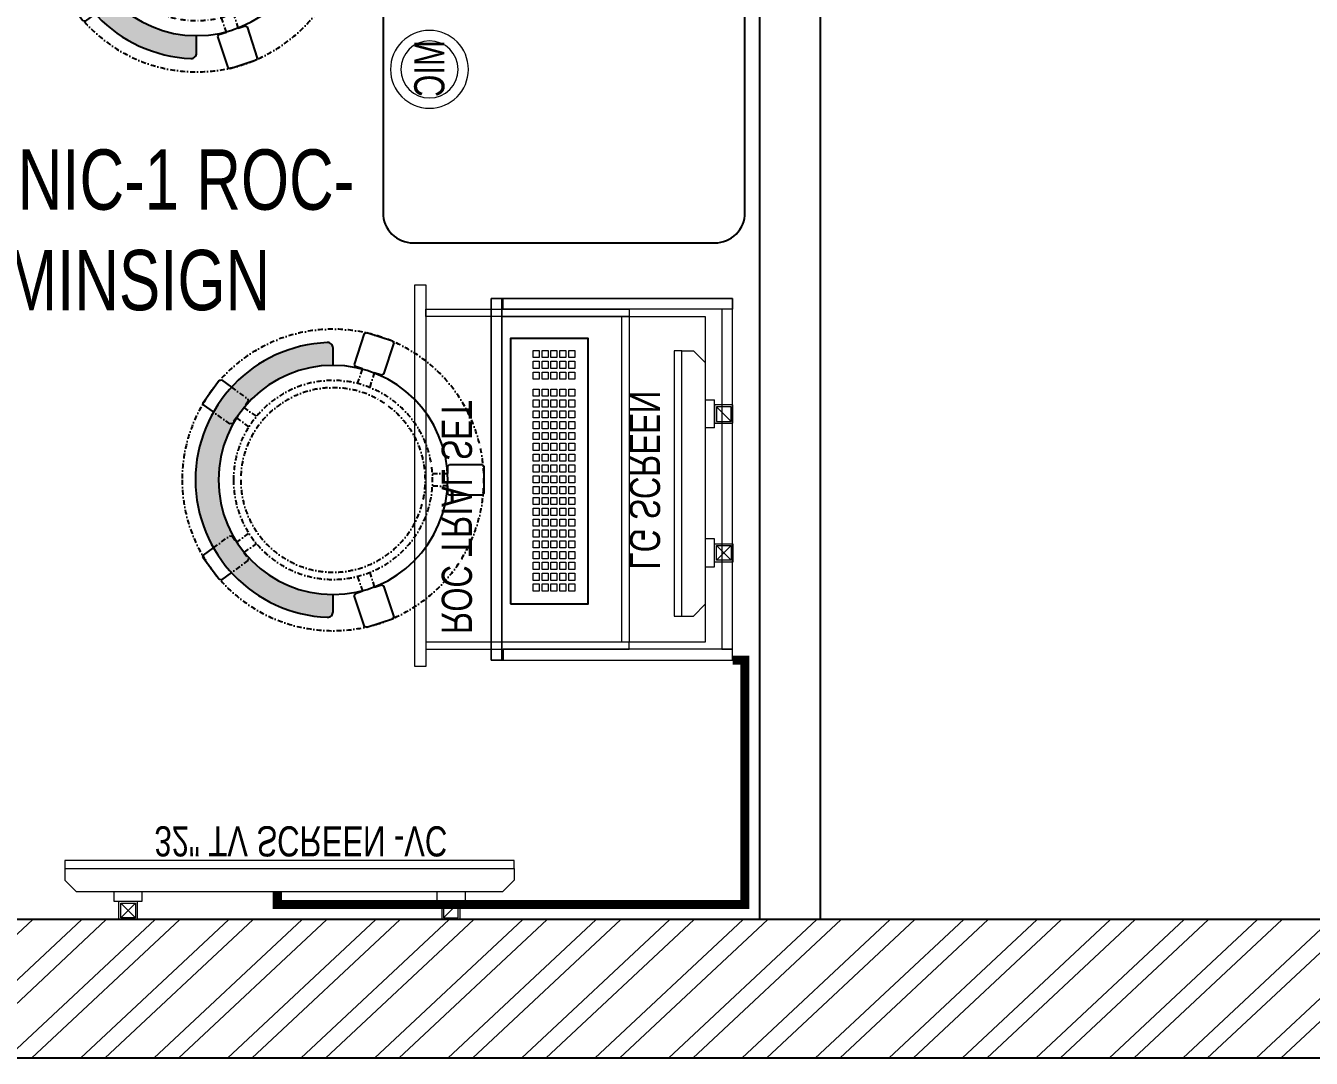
# Model space of a CAD drawing. Header units: feet. Extents: x 2953239 to 2976710, y -6058765 to -6052421.
# Drawn here: x 2971244 to 2973375, y -6058725 to -6057013 of the extents above; entities that cross this region are included whole.
import ezdxf

# ---------------------------------------------------------------- set-up
doc = ezdxf.new("R2010")
doc.units = ezdxf.units.FT
doc.header["$LTSCALE"] = 33
doc.header["$MEASUREMENT"] = 0
for name, pattern in [('ACAD_ISO03W100', [30, 12, -18]), ('DASHDOT2', [0.5, 0.25, -0.125, 0, -0.125]), ('HIDDEN', [9.524999999999995, 6.349999999999997, -3.174999999999998])]:
    doc.linetypes.add(name, pattern=pattern)
doc.layers.add('A-WALL', color=1, linetype='Continuous')
doc.layers.add('PDF_Geometry', color=7, linetype='Continuous')
for name, color, linetype, lineweight in [('Floor-Unit', 1, 'Continuous', 13), ('HATCH', 9, 'Continuous', 9), ('LENS-DIM', 252, 'Continuous', 5), ('LENS-FURNITURE', 13, 'Continuous', 9), ('LENS-PARTITION', 21, 'Continuous', 25), ('LENS-TEXT', 31, 'Continuous', 5), ('LENS_DIMENSION', 193, 'Continuous', 0), ('LENS_PARTITION', 21, 'Continuous', 25), ('LENS_TEXT', 31, 'Continuous', 5), ('LK-EQPMT', 3, 'Continuous', 18), ('LN-ELEVATION-1', 81, 'Continuous', 25), ('LN-ELEVATION-2', 103, 'Continuous', 20), ('LN-HATCH', 251, 'Continuous', 0), ('TV', 92, 'Continuous', 18)]:
    doc.layers.add(name, color=color, linetype=linetype, lineweight=lineweight)
doc.styles.get("Standard").update_dxf_attribs({"font": 'GILC____.TTF'})

# ---------------------------------------------------------------- blocks, each defined once
blk = doc.blocks.new('A$Ced2d732d')
at = {"layer": 'LN-HATCH'}
h = blk.add_hatch(dxfattribs=at)
h.set_pattern_fill('ANSI32', color=256, scale=222, angle=178.1105192815815)
h.set_pattern_definition([(223.1105192815815, (-3154256.596154766, 5463754.2000682), (56.89370077437428, -60.77556509153959), []), (223.1105192815815, (-3154295.819243322, 5463755.49402297), (56.89370077437428, -60.77556509153959), [])])
h.paths.add_polyline_path([(9859.999307394959, 6285.999889513478), (9859.999307394959, 6343.833555640653), (3393.99930739496, 6343.833555640653), (3393.99930739496, 6055.833555640653), (9859.999307394959, 6055.833555640653)])
h.paths.add_polyline_path([(16639.99930739496, 6275.833555640653), (16640.00284013618, 6343.833555640653), (10322.99930739496, 6343.833555640653), (10322.99930739496, 6275.999889513478), (10322.99930739496, 6055.833555640653), (16640.002837467, 6055.833555640653)])
h.paths.add_polyline_path([(23090.99930739496, 6343.833555640653), (17108.99930739496, 6343.833555640653), (17108.99930739589, 6285.833555640653), (17108.99930739589, 6125.833555640653), (23090.99930739496, 6125.833555640653)])
h.paths.add_polyline_path([(23470.99930739496, 6055.833555640653), (23240.99930739496, 6055.833555640653), (23240.99930739496, 309.8335556406528), (23470.99930739496, 309.8335556406528)])
h.paths.add_polyline_path([(23080.99930739496, 269.8335556406528), (17096.99930739496, 269.8335556406528), (17096.99930739496, 39.66722303815186), (23080.99930739496, 39.66722303815186)])
h.paths.add_polyline_path([(9859.999307394959, 269.8335556406528), (3426.99930739496, 269.8335556406528), (3426.99930739496, 39.66722303815186), (9859.999307394959, 39.66722303815186)])
at = {"layer": 'A-WALL'}
for p, q in [((23080.99930739496, 269.8335556406528), (17096.99930739496, 269.8335556406528)), ((23080.99930739496, 39.66722303815186), (17096.99930739496, 39.66722303815186))]:
    blk.add_line(p, q, dxfattribs=at)
blk = doc.blocks.new('MOROTISED TABLE-TRIAL SET 950x600')
at = {"layer": 'PDF_Geometry', "lineweight": 25}
blk.add_lwpolyline([(415.5923622683621, 2.18279e-11), (550.0003704861738, 2.18279e-11, 0.4142524001247118), (599.9958994225599, 50.00260162355697), (599.9958994225599, 899.9973678589085, 0.4142518501714829), (550.0003704861738, 950.0000000000218), (50.00260613718999, 950.0000000000218, 0.4142929195148918), (4.605390131e-07, 899.9973678589085), (4.605390131e-07, 50.00260162355697, 0.414163635492108), (50.00260613718999, 2.18279e-11), (415.5923622683621, 2.18279e-11)], format="xyb", dxfattribs=at)
blk = doc.blocks.new('TRIAL SET ROC')
at = {"layer": 'LENS-DIM', "ltscale": 0.5}
for points in [[(-400.3652351796627, -364.3162249757442), (-430.3652351796626, -364.3162249757442)], [(169.6347648203373, -364.3162249757442), (139.6347648203373, -364.3162249757442)]]:
    blk.add_lwpolyline(points, dxfattribs=at)
at = {"layer": 'LENS-FURNITURE'}
blk.add_lwpolyline([(-430.3652351796626, 18), (169.6347648203373, 18), (169.6347648203373, -382.3162249757443), (-430.3652351796626, -382.3162249757443)], close=True, dxfattribs=at)
at = {"layer": 'LENS-FURNITURE', "color": 146}
for points in [[(-412.3652351796627, -153.6065521437457), (-400.3652351796627, -153.6065521437457), (-400.3652351796628, -490.6065521437458), (-412.3652351796627, -490.6065521437458)], [(139.6347648203373, -153.6065521437458), (-400.3652351796627, -153.6065521437457), (-400.3652351796627, -165.6065521437457), (139.6347648203373, -165.6065521437458)], [(151.6347648203373, -153.6065521437458), (139.6347648203373, -153.6065521437458), (139.6347648203372, -490.6065521437458), (151.6347648203373, -490.6065521437458)], [(192.1347648203373, -490.6065521437458), (-440.8652351796627, -490.6065521437458), (-440.8652351796627, -508.6065521437458), (192.1347648203373, -508.6065521437458)]]:
    blk.add_lwpolyline(points, close=True, dxfattribs=at)
at = {"layer": 'LN-ELEVATION-2'}
for points in [[(-430.3652351796626, 18), (-412.3652351796627, 18), (-412.3652351796627, -362.3162249757442), (-430.3652351796626, -362.3162249757442)], [(-412.3652351796627, 18), (151.6347648203373, 18), (151.6347648203373, 0), (-412.3652351796627, 0)], [(169.6347648203373, 18), (151.6347648203373, 18), (151.6347648203373, -362.3162249757442), (169.6347648203373, -362.3162249757442)], [(169.6347648203373, -364.3162249757442), (-430.3652351796626, -364.3162249757442), (-430.3652351796626, -382.3162249757443), (169.6347648203373, -382.3162249757443)], [(169.6347648203373, -382.3162249757443), (-430.3652351796626, -382.3162249757443), (-430.3652351796626, -364.3162249757442), (169.6347648203373, -364.3162249757442)]]:
    blk.add_lwpolyline(points, close=True, dxfattribs=at)
at = {"layer": 'LN-ELEVATION-2', "linetype": 'HIDDEN', "ltscale": 100}
blk.add_lwpolyline([(-400.3652351796627, -364.3162249757442), (139.6347648203373, -364.3162249757442), (139.6347648203373, -27.35909500904381), (-400.3652351796627, -27.35909500904381)], close=True, dxfattribs=at)
at = {"insert": (-386.8645105547048, -414.1468168679739), "char_height": 50, "attachment_point": 1}
blk.add_mtext_dynamic_manual_height_columns('ROC TRIAL SET', width=625.228464345434, gutter_width=500, heights=[0], dxfattribs=at)
blk = doc.blocks.new('*U25')
at = {"layer": 'LK-EQPMT', "ltscale": 12}
blk.add_lwpolyline([(5.986879315214991, 4.914598100478997), (-5.986879315214991, 4.914598100478997), (-5.986879315214991, -4.914598100478997), (5.986879315214991, -4.914598100478997)], close=True, dxfattribs=at)
blk = doc.blocks.new('*U26')
at = {"color": 0, "linetype": 'ByBlock', "lineweight": -2}
for p in [(0, 0), (17.96063794564497, 0), (35.92127589128995, 0), (53.88191383693492, 0), (71.8425517825799, 0), (89.80318972822487, 0), (107.7638276738698, 0), (125.7244656195148, 0), (143.6851035651598, 0), (161.6457415108048, 0), (179.6063794564497, 0), (197.5670174020947, 0), (215.5276553477397, 0), (233.4882932933847, 0), (251.4489312390296, 0), (269.4095691846746, 0), (287.3702071303196, 0), (305.3308450759646, 0), (323.2914830216096, 0), (-9e-16, -14.74379430143699), (17.96063794564497, -14.74379430143699), (35.92127589128995, -14.74379430143699), (53.88191383693492, -14.74379430143699), (71.8425517825799, -14.74379430143699), (89.80318972822487, -14.74379430143699), (107.7638276738698, -14.74379430143699), (125.7244656195148, -14.74379430143699), (143.6851035651598, -14.74379430143699), (161.6457415108048, -14.74379430143699), (179.6063794564497, -14.74379430143699), (197.5670174020947, -14.74379430143699), (215.5276553477397, -14.74379430143699), (233.4882932933847, -14.74379430143699), (251.4489312390296, -14.74379430143699), (269.4095691846746, -14.74379430143699), (287.3702071303196, -14.74379430143699), (305.3308450759646, -14.74379430143699), (323.2914830216096, -14.74379430143699), (-1.8e-15, -29.48758860287398), (-2.7e-15, -44.23138290431096), (17.96063794564497, -29.48758860287398), (17.96063794564497, -44.23138290431096), (35.92127589128995, -29.48758860287398), (35.92127589128995, -44.23138290431096), (53.88191383693492, -29.48758860287398), (53.88191383693492, -44.23138290431096), (71.8425517825799, -29.48758860287398), (71.8425517825799, -44.23138290431096), (89.80318972822487, -29.48758860287398), (89.80318972822487, -44.23138290431096), (107.7638276738698, -29.48758860287398), (107.7638276738698, -44.23138290431096), (125.7244656195148, -29.48758860287398), (125.7244656195148, -44.23138290431096), (143.6851035651598, -29.48758860287398), (143.6851035651598, -44.23138290431096), (161.6457415108048, -29.48758860287398), (161.6457415108048, -44.23138290431096), (179.6063794564497, -29.48758860287398), (179.6063794564497, -44.23138290431096), (197.5670174020947, -29.48758860287398), (197.5670174020947, -44.23138290431096), (215.5276553477397, -29.48758860287398), (215.5276553477397, -44.23138290431096), (233.4882932933847, -29.48758860287398), (233.4882932933847, -44.23138290431096), (251.4489312390296, -29.48758860287398), (251.4489312390296, -44.23138290431096), (269.4095691846746, -29.48758860287398), (269.4095691846746, -44.23138290431096), (287.3702071303196, -29.48758860287398), (287.3702071303196, -44.23138290431096), (305.3308450759646, -29.48758860287398), (305.3308450759646, -44.23138290431096), (323.2914830216096, -29.48758860287398), (323.2914830216096, -44.23138290431096), (-3.6e-15, -58.97517720574795), (17.96063794564497, -58.97517720574795), (35.92127589128994, -58.97517720574795), (53.88191383693492, -58.97517720574795), (71.8425517825799, -58.97517720574795), (89.80318972822487, -58.97517720574795), (107.7638276738698, -58.97517720574795), (125.7244656195148, -58.97517720574795), (143.6851035651598, -58.97517720574795), (161.6457415108048, -58.97517720574795), (179.6063794564497, -58.97517720574795), (197.5670174020947, -58.97517720574795), (215.5276553477397, -58.97517720574795), (233.4882932933847, -58.97517720574795), (251.4489312390296, -58.97517720574795), (269.4095691846746, -58.97517720574795), (287.3702071303196, -58.97517720574795), (305.3308450759646, -58.97517720574795), (323.2914830216096, -58.97517720574795)]:
    blk.add_blockref('*U25', p, dxfattribs=at)
blk = doc.blocks.new('*U23')
at = {"layer": 'LK-EQPMT', "ltscale": 12}
blk.add_lwpolyline([(5.986879315214991, 4.914598100478997), (-5.986879315214991, 4.914598100478997), (-5.986879315214991, -4.914598100478997), (5.986879315214991, -4.914598100478997)], close=True, dxfattribs=at)
blk = doc.blocks.new('*U24')
at = {"color": 0, "linetype": 'ByBlock', "lineweight": -2}
for p in [(0, 0), (17.96063794564497, 0), (35.92127589128995, 0), (-9e-16, -14.74379430143699), (17.96063794564497, -14.74379430143699), (35.92127589128995, -14.74379430143699), (-1.8e-15, -29.48758860287398), (-2.7e-15, -44.23138290431096), (17.96063794564497, -29.48758860287398), (17.96063794564497, -44.23138290431096), (35.92127589128995, -29.48758860287398), (35.92127589128995, -44.23138290431096), (-3.6e-15, -58.97517720574795), (17.96063794564497, -58.97517720574795), (35.92127589128994, -58.97517720574795)]:
    blk.add_blockref('*U23', p, dxfattribs=at)
blk = doc.blocks.new('*U18')
at = {"ltscale": 12}
blk.add_lwpolyline([(8.040144996717572, 2.91038e-11), (8.040144996717572, 129.0940371821052), (448.0401449967176, 129.0940371821052), (448.0401449967176, 2.91038e-11)], close=True, dxfattribs=at)
for name, p in [('*U26', (35.16895717114949, 101.6202952143818)), ('*U24', (386.6121428576974, 101.6202952143818))]:
    blk.add_blockref(name, p)
blk = doc.blocks.new('CLINIC SCREEN')
at = {"layer": 'TV'}
for p, q in [((-103.1090284836336, 42.85441964946222), (-127.4114311772946, 18.55201695591665)), ((-127.4114311772946, 42.85441964946222), (-103.1090284836336, 18.55201695591665)), ((102.7052824410566, 42.85441964946222), (127.007685134602, 18.55201695591665))]:
    blk.add_line(p, q, dxfattribs=at)
at = {"layer": 'TV', "ltscale": 12}
for p, q in [((-220.0000000000082, -19.41163062257681), (-200.5883693773149, 0)), ((200.5883693773149, 0), (-200.5883693773149, 0)), ((-138.5315413423604, 0), (-138.5315413423604, 15.514207008644)), ((-138.5315413423604, 15.514207008644), (-91.98892031613741, 15.514207008644)), ((-91.98892031613741, 15.514207008644), (-91.98892031613741, 0)), ((91.98892031610741, 15.514207008644), (91.98892031610741, 0)), ((91.98892031610741, 15.514207008644), (138.5315413423595, 15.514207008644)), ((138.5315413423595, 0), (138.5315413423595, 15.514207008644)), ((219.9999999999918, -19.41163062257681), (200.5883693773149, 0)), ((-220.0000000000082, -38.82326124538668), (-220.0000000000082, -19.41163062257681)), ((219.9999999999918, -38.82326124538668), (219.9999999999918, -19.41163062257681))]:
    blk.add_line(p, q, dxfattribs=at)
at = {"layer": 'TV'}
for points in [[(-130.4492315140169, 15.51421661919448), (-100.0712281470269, 15.51421661919448), (-100.0712281470269, 45.89221998606814), (-130.4492315140169, 45.89221998606814)], [(-127.4114311772946, 18.55201695591665), (-103.1090284836336, 18.55201695591665), (-103.1090284836336, 42.85441964946222), (-127.4114311772946, 42.85441964946222)], [(130.0454854713243, 15.51421661919448), (99.66748210433435, 15.51421661919448), (99.66748210433435, 45.89221998606814), (130.0454854713243, 45.89221998606814)], [(127.007685134602, 18.55201695591665), (102.7052824410566, 18.55201695591665), (102.7052824410566, 42.85441964946222), (127.007685134602, 42.85441964946222)]]:
    blk.add_lwpolyline(points, close=True, dxfattribs=at)
at = {"layer": 'TV', "ltscale": 12}
blk.add_lwpolyline([(-220.0000000000082, -51.71278328332107), (-220.0000000000082, -38.82326124538668), (219.9999999999918, -38.82326124538668), (219.9999999999918, -51.71278328332107)], close=True, dxfattribs=at)
at = {"layer": 'Floor-Unit', "color": 0, "ltscale": 2, "insert": (5.199680584678389, -100.4085774972336), "char_height": 50, "attachment_point": 5}
blk.add_mtext_dynamic_manual_height_columns('LG SCREEN', width=466.4796511627907, gutter_width=12.5, heights=[0], dxfattribs=at)
blk = doc.blocks.new('MIC')
at = {"layer": 'LK-EQPMT', "ltscale": 12}
for radius in [64.54701859105262, 47.40596281792385]:
    blk.add_circle((234.5401449967176, 64.54701859102352), radius, dxfattribs=at)
at = {"layer": 'LK-EQPMT', "ltscale": 12, "insert": (233.2398255821317, 64.46170233917655), "char_height": 50, "attachment_point": 5}
blk.add_mtext_dynamic_manual_height_columns('MIC', width=466.4796511627907, gutter_width=12.5, heights=[0], dxfattribs=at)
blk = doc.blocks.new('32INCH VC FOR CLINIC')
at = {"layer": 'LK-EQPMT'}
for p, q in [((116.8909715171903, 152.5672029328125), (92.58856882341206, 128.264800239267)), ((92.58856882341206, 152.5672029328125), (116.8909715171903, 128.264800239267)), ((627.7052824404091, 152.5672029328125), (652.0076851341872, 128.264800239267))]:
    blk.add_line(p, q, dxfattribs=at)
at = {"layer": 'LK-EQPMT', "ltscale": 12}
for p, q in [((0, 90.30115266077335), (19.41163062304258, 109.7127832833503)), ((725.5883693769574, 109.7127832833503), (19.41163062304258, 109.7127832833503)), ((81.46845865808427, 109.7127832833503), (81.46845865808427, 125.2269902919943)), ((81.46845865808427, 125.2269902919943), (128.0110796838999, 125.2269902919943)), ((128.0110796838999, 125.2269902919943), (128.0110796838999, 109.7127832833503)), ((616.9889203161001, 125.2269902919943), (616.9889203161001, 109.7127832833503)), ((616.9889203161001, 125.2269902919943), (663.5315413419156, 125.2269902919943)), ((663.5315413419156, 109.7127832833503), (663.5315413419156, 125.2269902919943)), ((745, 90.30115266077335), (725.5883693769574, 109.7127832833503)), ((0, 70.88952203796362), (0, 90.30115266077335)), ((745, 70.88952203796362), (745, 90.30115266077335))]:
    blk.add_line(p, q, dxfattribs=at)
at = {"layer": 'LK-EQPMT'}
for points in [[(89.55076848529278, 125.2269999025447), (119.9287718534469, 125.2269999025447), (119.9287718534469, 155.6050032694184), (89.55076848529278, 155.6050032694184)], [(92.58856882341206, 128.264800239267), (116.8909715171903, 128.264800239267), (116.8909715171903, 152.5672029328125), (92.58856882341206, 152.5672029328125)], [(655.0454854704439, 125.2269999025447), (624.6674821041522, 125.2269999025447), (624.6674821041522, 155.6050032694184), (655.0454854704439, 155.6050032694184)], [(652.0076851341872, 128.264800239267), (627.7052824404091, 128.264800239267), (627.7052824404091, 152.5672029328125), (652.0076851341872, 152.5672029328125)]]:
    blk.add_lwpolyline(points, close=True, dxfattribs=at)
at = {"layer": 'LK-EQPMT', "ltscale": 12}
blk.add_lwpolyline([(0, 58.0000000000291), (0, 70.88952203796362), (745, 70.88952203796362), (745, 58.0000000000291)], close=True, dxfattribs=at)
at = {"layer": 'LENS-TEXT', "color": 0, "ltscale": 2, "insert": (391.1996805854142, 25.6359011628374), "char_height": 50, "attachment_point": 5}
blk.add_mtext_dynamic_manual_height_columns('32" TV SCREEN -VC', width=466.4796511627907, gutter_width=12.5, heights=[0], dxfattribs=at)
blk = doc.blocks.new('DR STOOL')
at = {"layer": 'HATCH'}
h = blk.add_hatch(dxfattribs=at)
h.set_pattern_fill('ANSI36', color=250, angle=-90.00000000000001)
h.set_pattern_definition([(315, (-227.8099174643867, 917.3997257252777), (6.173926083235043, -1.683798022700468), [7.9375, -1.587499999999999, 0, -1.587499999999999])])
edge = h.paths.add_edge_path()
edge.add_line((-190.0000000041909, 4.511094e-10), (-218.6899174675346, 4.511094e-10))
edge.add_arc((-218.6899174670689, 9.120000000388245), 9.119999999940092, 177.6119845363388, 269.9999999996136, ccw=False)
edge.add_arc((-1.8626451e-09, 3.565219e-10), 228.000000002257, 2.3880154632688004, 177.6119845367313, ccw=False)
edge.add_arc((218.6899174633436, 9.120000000497384), 9.120000000051716, -90.00000000034493, 2.3880154629299, ccw=False)
edge.add_line((218.6899174633436, 4.511094e-10), (190, 4.511094e-10))
edge.add_arc((-1.8626451e-09, 4.511094e-10), 190.000000001979, -1.27e-14, 180)
at = {"layer": 'LN-ELEVATION-1', "color": 1, "ltscale": 100}
for p, q in [((-128.6221585394814, 215.4841044476634), (-165.2704676063731, 189.0243927398114)), ((-124.7228340068832, 214.8545704018979), (-128.6221585394814, 215.4841044476634)), ((-112.6981821293011, 198.1996966340157), (-124.7228340068832, 214.8545704018979)), ((124.7553772013634, 214.9803744515593), (112.5488144652918, 198.2845540212292)), ((128.7014972954057, 215.5933048763618), (124.7553772013634, 214.9803744515593)), ((128.7014972954057, 215.5933048763618), (124.7553772013634, 214.9803744515593)), ((165.1911288509145, 188.915192311113), (128.7014972954057, 215.5933048763618)), ((165.1911288509145, 188.915192311113), (128.7014972954057, 215.5933048763618)), ((-165.2704676063731, 189.0243927398114), (-165.9069543029182, 185.0820035930228)), ((-165.9069543029182, 185.0820035930228), (-153.8003208162263, 168.3135803133482)), ((153.6734594982117, 168.4294150282658), (165.7973639420234, 185.0121775862135)), ((165.7973639420234, 185.0121775862135), (165.1911288509145, 188.915192311113)), ((165.7973639420234, 185.0121775862135), (165.1911288509145, 188.915192311113)), ((-191.2928382232785, -35.45407700946089), (-242.9550312487409, -52.24013893969095)), ((-187.9259491492994, -37.1695928365807), (-191.2928382232785, -35.45407700946089)), ((-184.1424400564283, -48.81403796559607), (-187.9259491492994, -37.1695928365807)), ((188.0651108901948, -36.96233201187715), (184.0504167033359, -49.19388854173303)), ((191.3981811110861, -35.27656588272658), (188.0651108901948, -36.96233201187715)), ((243.0100176925771, -52.21682526778022), (191.3981811110861, -35.27656588272658)), ((-242.9550312487409, -52.24013893969095), (-244.7482102331705, -55.75945052818861)), ((-244.7482102331705, -55.75945052818861), (-230.7800458371639, -98.74904560100549)), ((230.715890809428, -98.7280946081737), (244.8123673382215, -55.78040257930116)), ((244.8123673382215, -55.78040257930116), (243.0100176925771, -52.21682526778022)), ((-227.2218665438704, -100.5620286722478), (-175.5596735184081, -83.7759667420105)), ((-173.8639617776498, -80.4479453730819), (-177.8421125086024, -68.2044548037811)), ((-175.5596735184081, -83.7759667420105), (-173.8639617776498, -80.4479453730819)), ((177.6922140880488, -68.56540505095472), (173.8739495249465, -80.1985000452405)), ((173.8739495249465, -80.1985000452405), (175.5794035866856, -83.5704969359358)), ((175.5794035866856, -83.5704969359358), (227.1912401677109, -100.5107563209894)), ((-230.7800458371639, -98.74904560100549), (-227.2218665438704, -100.5620286722478)), ((227.1912401677109, -100.5107563209894), (230.715890809428, -98.7280946081737)), ((-22.72193054761737, -190.2142363802995), (-25.39390889601782, -192.886214728569)), ((-10.47823652112856, -190.2142363802995), (-22.72193054761737, -190.2142363802995)), ((22.78362171910703, -190.2142363802995), (9.910054048988968, -190.2142363802995)), ((25.42475448176265, -192.8553691428751), (22.78362171910703, -190.2142363802995)), ((-25.39390889601782, -192.886214728569), (-25.39390889601782, -247.2070584567482)), ((25.42475448176265, -247.1762128710543), (25.42475448176265, -192.8553691428751)), ((-25.39390889601782, -247.2070584567482), (-22.60096735274419, -250)), ((-22.60096735274419, -250), (22.60096735274419, -250)), ((22.60096735274419, -250), (25.42475448176265, -247.1762128710543))]:
    blk.add_line(p, q, dxfattribs=at)
at = {"layer": 'LN-ELEVATION-1', "linetype": 'DASHDOT2'}
for p, q in [((-92.92521573789418, 170.8129362839827), (-112.6981821293011, 198.1996966340157)), ((112.5488144652918, 198.2845540212292), (92.69529851106927, 171.1294289919315)), ((-93.52748446213081, 167.0824927485227), (-92.92521573789418, 170.8129362839827)), ((92.69529851106927, 171.1294289919315), (93.26858203159645, 167.4385604566923)), ((-153.8003208162263, 168.3135803133482), (-134.1093360339291, 141.0403694751003)), ((-103.4542870586738, 159.9154408004979), (-93.52748446213081, 167.0824927485227)), ((-88.15393704269081, 139.4771787207864), (-103.4542870586738, 159.9154408004979)), ((103.6608748426661, 159.8406005539291), (88.19885099539533, 139.4487815762331)), ((93.26858203159645, 167.4385604566923), (103.6608748426661, 159.8406005539291)), ((133.7372852512635, 141.1612321265929), (153.6734594982117, 168.4294150282658)), ((-134.1093360339291, 141.0403694751003), (-130.4219571123831, 140.4450534014686)), ((-130.4219571123831, 140.4450534014686), (-119.9844727469608, 147.9808124662595)), ((-119.9844727469608, 147.9808124662595), (-105.3687285655178, 126.9741353208374)), ((105.4096150295809, 126.94019481352), (120.1194891873747, 147.8074627162714)), ((120.1194891873747, 147.8074627162714), (130.0033113472163, 140.5812532722048)), ((130.0033113472163, 140.5812532722048), (133.7372852512635, 141.1612321265929)), ((-159.954806596972, -40.49024384317454), (-184.1424400564283, -48.81403796559607)), ((184.0504167033359, -49.19388854173303), (159.8786162491887, -40.79004861696012)), ((-177.8421125086024, -68.2044548037811), (-153.4148110738024, -60.73628028803068)), ((153.3006618716754, -61.02382378749462), (177.6922140880488, -68.56540505095472)), ((-10.92024635523557, -164.6382343793375), (-10.47823652112856, -190.2142363802995)), ((9.910054048988968, -190.2142363802995), (10.35584833659231, -164.674698740353))]:
    blk.add_line(p, q, dxfattribs=at)
at = {"layer": 'LN-ELEVATION-1', "color": 1, "ltscale": 100}
blk.add_lwpolyline([(-190.0000000023283, 0), (-218.6899174656719, 0, -0.4264743413925903), (-227.8019973598421, 9.5, -0.959166304662544), (227.8019973593764, 9.5, -0.4264743413925903), (218.6899174647406, 0), (190.0000000013969, 0)], format="xyb", dxfattribs=at)
at = {"layer": 'LN-ELEVATION-1', "linetype": 'DASHDOT2'}
for radius in [250, 165, 153]:
    blk.add_circle((0, 0), radius, dxfattribs=at)
at = {"layer": 'LN-ELEVATION-1', "color": 1, "ltscale": 100}
blk.add_circle((0, 0), 190, dxfattribs=at)

msp = doc.modelspace()

# ---------------------------------------------------------------- linework, layer by layer
at = {"color": 13, "linetype": 'ACAD_ISO03W100', "ltscale": 0.01, "const_width": 15}
msp.add_lwpolyline([(2972416.210605055, -6058065.019855671), (2972436.569700077, -6058065.019855671), (2972436.56970007, -6058470.075915067), (2971661.569700074, -6058470.075915067), (2971661.569700074, -6058449.18369509)], dxfattribs=at)
at = {"layer": 'LENS-PARTITION'}
msp.add_lwpolyline([(2972561.569700078, -6058495.075915067), (2972461.569700077, -6058495.075915067), (2972461.569700077, -6056095.075915068), (2972561.569700078, -6056095.075915068)], close=True, dxfattribs=at)
at = {"layer": 'LENS_DIMENSION'}
msp.add_lwpolyline([(2974979.569700077, -6053489.075915067), (2970961.569700075, -6053489.075915071), (2970961.569700077, -6055995.075915067), (2972561.569700078, -6055995.075915067), (2972561.569700078, -6058495.075915067), (2976319.569700077, -6058495.075915067), (2976319.569700077, -6058455.075915068), (2976479.569700077, -6058455.075915068), (2976479.569700077, -6055189.075915068), (2974979.569700078, -6055189.075915068)], close=True, dxfattribs=at)

# ---------------------------------------------------------------- block references
at = {"xscale": -1}
for name, p, rotation in [('MIC', (2971978.276821509, -6056850.774952392), 90), ('TRIAL SET ROC', (2972398.210605055, -6057634.654620491), 270), ('*U18', (2972047.937535435, -6057979.874184662), 270), ('32INCH VC FOR CLINIC', (2971309.306813456, -6058339.470911806), 180)]:
    msp.add_blockref(name, p, dxfattribs=dict(at, rotation=rotation))
at = {"layer": 'LENS-FURNITURE', "rotation": 180}
msp.add_blockref('MOROTISED TABLE-TRIAL SET 950x600', (2972436.710831836, -6056423.017866184), dxfattribs=at)
at = {"layer": 'LENS-FURNITURE', "xscale": -1, "rotation": 90}
for p in [(2971527.838725194, -6056839.440776563), (2971753.896999434, -6057766.164263784)]:
    msp.add_blockref('DR STOOL', p, dxfattribs=at)
at = {"layer": 'LENS_DIMENSION'}
msp.add_blockref('A$Ced2d732d', (2953238.570392683, -6058764.909470708), dxfattribs=at)
at = {"layer": 'LENS_PARTITION', "xscale": -1, "rotation": 270}
msp.add_blockref('CLINIC SCREEN', (2972370.851510048, -6057771.822587869), dxfattribs=at)

# ---------------------------------------------------------------- texts
at = {"layer": 'LENS_TEXT', "linetype": 'Continuous', "ltscale": 3, "insert": (2971430.408784014, -6057352.121329365), "char_height": 100, "attachment_point": 5}
msp.add_mtext_dynamic_manual_height_columns('CLINIC-1 ROC- MINSIGN', width=745.5698395815895, gutter_width=0.9999999999999992, heights=[0], dxfattribs=at)

doc.saveas('drawing.dxf')
